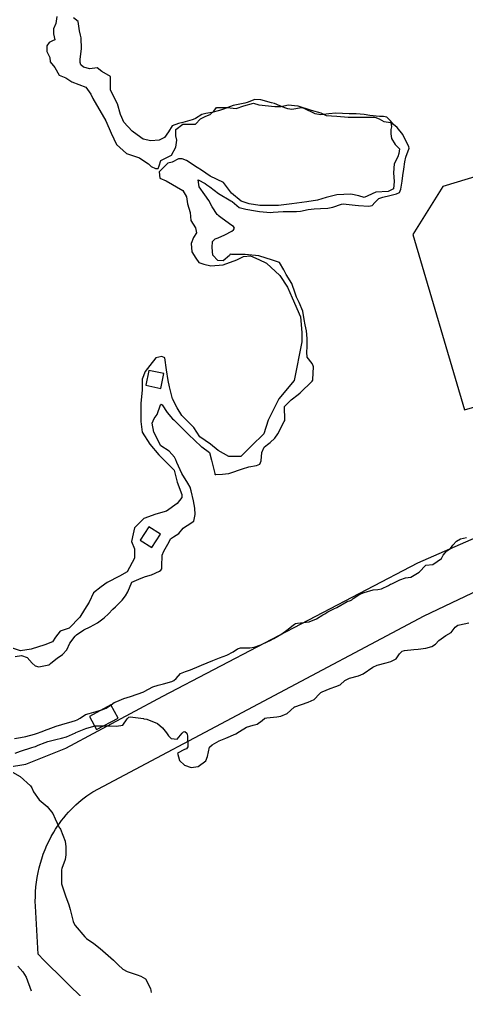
# Model space of a CAD drawing. Header units: metres. Extents: x 307586 to 320046, y 7427249 to 7434250.
# Drawn here: x 314580.6 to 314646, y 7432215.6 to 7432357.6 of the extents above; entities that cross this region are included whole.
import ezdxf

# ---------------------------------------------------------------- set-up
doc = ezdxf.new("R2010")
doc.units = ezdxf.units.M
doc.header["$MEASUREMENT"] = 0
for name, color, linetype in [('Curvas de Nivel 1m', 11, 'Continuous'), ('Curvas de Nivel 5m', 15, 'Continuous'), ('Edificações', 30, 'Continuous'), ('Hidrografia', 140, 'Continuous'), ('Vias Primárias', 230, 'Continuous'), ('Vias Secundárias', 230, 'Continuous')]:
    doc.layers.add(name, color=color, linetype=linetype)

msp = doc.modelspace()

# ---------------------------------------------------------------- linework, layer by layer
at = {"layer": 'Curvas de Nivel 1m', "flags": 128}
for points, elevation in [([(314580, 7432264.33), (314580.92, 7432264.49), (314581.74, 7432264.21), (314582.47, 7432263.38), (314582.91, 7432262.95), (314583.45, 7432262.82), (314584.91, 7432263.11), (314585.06, 7432263.19), (314585.21, 7432263.35), (314586.15, 7432264.11), (314586.93, 7432264.62), (314587.52, 7432265.32), (314588, 7432266.27), (314588.75, 7432267.3), (314588.97, 7432267.51), (314590.02, 7432268.24), (314590.98, 7432268.67), (314592.04, 7432269.26), (314592.99, 7432270.01), (314593.66, 7432270.58), (314594.27, 7432271.24), (314594.64, 7432271.6), (314595.01, 7432271.94), (314595.65, 7432272.59), (314596.11, 7432273.22), (314596.46, 7432273.79), (314597.05, 7432275.21), (314598.44, 7432275.81), (314599.07, 7432276.05), (314599.93, 7432276.31), (314601.08, 7432276.83), (314601.28, 7432276.95), (314601.43, 7432277.15), (314601.45, 7432277.51), (314601.5, 7432279.15), (314601.73, 7432279.77), (314602.5, 7432281.14), (314602.73, 7432281.54), (314603.13, 7432281.87), (314603.93, 7432282.34), (314604.54, 7432283.12), (314604.89, 7432283.38), (314605.16, 7432283.5), (314606.1, 7432284.16), (314606.32, 7432285.1), (314606.26, 7432286.03), (314606.06, 7432287.1), (314605.72, 7432288.61), (314605.56, 7432289.11), (314605.23, 7432289.73), (314604.38, 7432291.12), (314603.65, 7432292.74), (314603.49, 7432293.13), (314603.28, 7432293.52), (314602.52, 7432294.38), (314601.29, 7432295.16), (314600.27, 7432297.17), (314600.03, 7432298.48), (314600.32, 7432299.17), (314600.74, 7432299.77), (314601.26, 7432301.16), (314601.28, 7432301.24), (314601.36, 7432301.28), (314601.51, 7432301.16), (314602.24, 7432300.03), (314603, 7432299.14), (314603.19, 7432298.98), (314603.34, 7432298.84), (314605.05, 7432297.11), (314605.32, 7432296.85), (314607.21, 7432295.09), (314607.29, 7432295.04), (314608.39, 7432294.18), (314608.68, 7432293.07), (314609.17, 7432291.13), (314609.19, 7432291.06), (314609.19, 7432291.01), (314609.24, 7432290.97), (314609.34, 7432290.96), (314610.3, 7432291.05), (314611.17, 7432291.12), (314611.25, 7432291.13), (314611.38, 7432291.17), (314613.26, 7432291.83), (314614.18, 7432292.09), (314615.27, 7432292.29), (314615.75, 7432292.51), (314615.95, 7432292.98), (314616.07, 7432294.2), (314616.42, 7432294.98), (314616.89, 7432295.39), (314617.3, 7432295.67), (314617.99, 7432296.29), (314618.41, 7432296.95), (314619.34, 7432298.74), (314619.42, 7432298.86), (314619.45, 7432298.94), (314619.37, 7432300.94), (314620.38, 7432301.93), (314621.39, 7432302.71), (314621.65, 7432302.92), (314623.41, 7432304.62), (314623.52, 7432304.78), (314623.53, 7432304.89), (314623.6, 7432306.73), (314623.58, 7432306.89), (314623.45, 7432307.21), (314622.72, 7432308.17), (314622.65, 7432308.9), (314622.7, 7432309.67), (314622.7, 7432310.9), (314622.59, 7432311.99), (314622.4, 7432312.91), (314622.27, 7432313.66), (314622.05, 7432314.91), (314621.55, 7432316.15), (314621.15, 7432316.92), (314620.96, 7432317.54), (314620.43, 7432318.93), (314619.6, 7432320.26), (314619.27, 7432320.95), (314618.66, 7432321.99), (314617.63, 7432322.35), (314615.63, 7432322.99), (314613.63, 7432323.18), (314611.76, 7432323.17), (314611.63, 7432323.19), (314611.44, 7432323.24), (314611.32, 7432323.04), (314610.42, 7432322.25), (314609.62, 7432322.29), (314608.92, 7432323.07), (314608.8, 7432324.23), (314608.85, 7432325.07), (314609.24, 7432325.48), (314609.66, 7432325.64), (314610.66, 7432326.06), (314611.68, 7432326.62), (314611.92, 7432326.79), (314612.06, 7432327.03), (314611.92, 7432327.27), (314611.69, 7432327.42), (314610.28, 7432328.47), (314609.7, 7432328.9), (314609.61, 7432328.97), (314609.53, 7432329.06), (314608.81, 7432330.17), (314608.29, 7432331.08), (314607.74, 7432331.94), (314606.92, 7432333.1), (314606.75, 7432334.11), (314607.76, 7432333.56), (314608.04, 7432333.37), (314608.44, 7432333.08), (314609.74, 7432332.1), (314611.55, 7432331.04), (314611.72, 7432330.92), (314612.77, 7432330.08), (314613.71, 7432329.8), (314615.15, 7432329.56), (314615.71, 7432329.47), (314617.34, 7432329.35), (314617.71, 7432329.36), (314619.17, 7432329.49), (314619.71, 7432329.5), (314621.14, 7432329.5), (314621.71, 7432329.55), (314622.85, 7432329.77), (314623.72, 7432329.88), (314624.67, 7432329.93), (314625.72, 7432329.99), (314626.46, 7432330.12), (314627.73, 7432330.56), (314627.98, 7432330.59), (314629.73, 7432330.39), (314630.19, 7432330.36), (314631.72, 7432330.24), (314632.18, 7432330.34), (314632.57, 7432330.79), (314633.16, 7432331.36), (314633.74, 7432331.58), (314634.8, 7432331.82), (314635.75, 7432332.05), (314636.22, 7432332.28), (314636.41, 7432332.74), (314636.57, 7432333.94), (314636.69, 7432334.74), (314636.85, 7432335.68), (314637, 7432336.74), (314637.13, 7432337.42), (314637.61, 7432338.73), (314637.59, 7432338.97), (314636.71, 7432340.74), (314635.86, 7432341.76), (314635.33, 7432342.22), (314634.88, 7432342.76), (314634.37, 7432343.27), (314633.88, 7432343.38), (314633.26, 7432343.4), (314631.88, 7432343.54), (314631.02, 7432343.67), (314629.88, 7432343.78), (314628.85, 7432343.8), (314627.88, 7432343.83), (314626.89, 7432343.86), (314625.88, 7432343.77), (314624.64, 7432343.65), (314623.88, 7432343.79), (314622.24, 7432344.57), (314621.89, 7432344.64), (314620.44, 7432344.39), (314619.89, 7432344.51), (314619.57, 7432344.62), (314618.71, 7432344.96), (314617.9, 7432345.28), (314617.46, 7432345.41), (314615.91, 7432345.84), (314615.04, 7432345.86), (314613.9, 7432345.46), (314613.57, 7432345.35), (314612.13, 7432345.04), (314611.93, 7432345.01), (314611.89, 7432345), (314610.48, 7432344.47), (314609.88, 7432344.26), (314608.76, 7432343.96), (314607.88, 7432343.82), (314607.31, 7432343.67), (314606.36, 7432343.11), (314606.04, 7432342.94), (314605.87, 7432342.88), (314604.49, 7432342.49), (314603.86, 7432342.35), (314602.97, 7432342.03), (314602.43, 7432341.15), (314601.83, 7432340.29), (314601.06, 7432339.94), (314599.83, 7432339.84), (314598.72, 7432340.09), (314597.84, 7432340.69), (314597.12, 7432341.22), (314595.86, 7432342.56), (314595.57, 7432343.23), (314595.41, 7432343.7), (314594.96, 7432345.24), (314593.92, 7432347.25), (314593.94, 7432349.25), (314592.65, 7432349.97), (314591.96, 7432350.53), (314590.89, 7432350.36), (314589.96, 7432350.6), (314589.59, 7432350.93), (314589.47, 7432351.31), (314589.49, 7432351.79), (314589.67, 7432353.3), (314589.63, 7432354.92), (314589.54, 7432355.31), (314589.41, 7432355.93), (314589.19, 7432357.31), (314588.53, 7432357.81)], 724), ([(314579.97, 7432250.19), (314580.75, 7432250.48), (314582.41, 7432251.03), (314582.76, 7432251.11), (314582.96, 7432251.17), (314583.34, 7432251.36), (314584.36, 7432251.76), (314584.77, 7432251.88), (314585.92, 7432252.2), (314586.78, 7432252.4), (314587.51, 7432252.59), (314588.79, 7432253.16), (314588.88, 7432253.21), (314589.08, 7432253.3), (314590.31, 7432253.77), (314590.8, 7432253.94), (314591.69, 7432254.16), (314592.8, 7432254.2), (314593.88, 7432254.17), (314594.8, 7432254.14), (314595.72, 7432254.3), (314596.39, 7432255.21), (314596.59, 7432255.44), (314596.82, 7432255.52), (314598.76, 7432255.24), (314598.81, 7432255.23), (314599.24, 7432255.18), (314600.81, 7432254.51), (314601.53, 7432253.88), (314602.11, 7432253.14), (314602.39, 7432252.74), (314602.78, 7432252.33), (314603.68, 7432252.22), (314604.41, 7432253.11), (314604.59, 7432253.32), (314604.8, 7432253.37), (314605.08, 7432253.11), (314605.17, 7432252.72), (314605.24, 7432251.11), (314605.06, 7432250.81), (314604.77, 7432250.73), (314603.71, 7432250.17), (314604, 7432249.12), (314604.74, 7432248.43), (314605.74, 7432248.09), (314606.73, 7432248.23), (314607.86, 7432249.07), (314608.12, 7432249.7), (314608.42, 7432251.07), (314608.78, 7432251.41), (314609.82, 7432252.01), (314610.79, 7432252.37), (314612.26, 7432253.02), (314612.8, 7432253.37), (314613.81, 7432253.99), (314614.81, 7432254.28), (314615.36, 7432254.43), (314616.09, 7432254.98), (314616.5, 7432255.29), (314616.82, 7432255.37), (314618.28, 7432255.49), (314618.82, 7432255.59), (314619.75, 7432256.01), (314620.78, 7432256.92), (314620.82, 7432256.95), (314620.84, 7432256.96), (314620.9, 7432256.98), (314622.85, 7432257.67), (314623.7, 7432258.03), (314624.49, 7432258.87), (314624.68, 7432259.06), (314624.87, 7432259.14), (314626.08, 7432259.65), (314626.88, 7432259.95), (314627.51, 7432260.21), (314628.21, 7432260.83), (314628.9, 7432261.18), (314630.22, 7432261.49), (314630.9, 7432261.79), (314632.28, 7432262.78), (314632.92, 7432263.07), (314634.24, 7432263.43), (314634.92, 7432263.62), (314635.69, 7432263.98), (314636.21, 7432264.74), (314636.57, 7432265.1), (314636.94, 7432265.2), (314638.31, 7432265.35), (314638.94, 7432265.43), (314640.07, 7432265.56), (314640.95, 7432265.8), (314641.49, 7432266.13), (314641.95, 7432266.67), (314642.97, 7432267.4), (314643.76, 7432267.86), (314644.34, 7432268.64), (314644.71, 7432268.91), (314644.99, 7432268.97), (314646.35, 7432269.26)], 726), ([(314579.61, 7432247.41), (314580.71, 7432246.75), (314582.23, 7432245.38), (314582.43, 7432245.12), (314582.68, 7432244.54), (314583.49, 7432243.36), (314584.66, 7432242.38), (314585.5, 7432241.34), (314585.86, 7432240.55), (314586.4, 7432239.32), (314586.52, 7432239.22), (314586.62, 7432239.06), (314587.28, 7432237.31), (314587.42, 7432236.48), (314587.42, 7432235.31), (314587.28, 7432234.6), (314586.82, 7432233.32), (314586.78, 7432233.09), (314586.74, 7432231.32), (314586.78, 7432231.06), (314587.34, 7432229.31), (314587.82, 7432227.97), (314588.04, 7432227.3), (314588.46, 7432225.53), (314588.55, 7432225.3), (314588.77, 7432224.97), (314590.16, 7432223.28), (314590.43, 7432223.06), (314591.47, 7432222.32), (314592.42, 7432221.57), (314592.79, 7432221.25), (314594.39, 7432219.86), (314595.05, 7432219.22), (314595.73, 7432218.56), (314596.37, 7432218.24), (314597.83, 7432217.72), (314598.37, 7432217.52), (314599.03, 7432217.17), (314599.76, 7432215.74), (314599.88, 7432215.16)], 727), ([(314580.38, 7432218.98), (314581.13, 7432218.15), (314581.58, 7432217.38), (314582.33, 7432215.37)], 728)]:
    msp.add_lwpolyline(points, dxfattribs=dict(at, elevation=elevation))
at = {"layer": 'Curvas de Nivel 5m', "elevation": 725, "flags": 128}
msp.add_lwpolyline([(314579.87, 7432252.32), (314580.78, 7432252.48), (314581.55, 7432252.62), (314582.79, 7432252.96), (314583.1, 7432253.06), (314583.92, 7432253.36), (314584.53, 7432253.62), (314584.8, 7432253.72), (314585.99, 7432254.15), (314586.8, 7432254.4), (314588.31, 7432254.81), (314588.81, 7432254.97), (314589.05, 7432255.06), (314589.47, 7432255.29), (314590.29, 7432255.82), (314590.82, 7432255.99), (314591.83, 7432256.27), (314592.83, 7432256.58), (314593.32, 7432256.76), (314594.01, 7432257.24), (314594.49, 7432257.59), (314594.85, 7432257.77), (314595.9, 7432258.18), (314596.86, 7432258.5), (314598.8, 7432259.18), (314598.86, 7432259.21), (314600.14, 7432259.9), (314600.88, 7432260.12), (314601.69, 7432260.34), (314602.89, 7432260.68), (314603.21, 7432260.8), (314603.52, 7432261.12), (314604.17, 7432261.85), (314604.9, 7432262.16), (314605.62, 7432262.39), (314606.91, 7432262.94), (314607.26, 7432263.08), (314608.92, 7432263.75), (314609.85, 7432264.12), (314610.93, 7432264.54), (314611.86, 7432265.03), (314612.5, 7432265.46), (314612.94, 7432265.58), (314614.32, 7432265.62), (314614.94, 7432265.7), (314615.9, 7432266.03), (314616.96, 7432266.52), (314617.26, 7432266.66), (314617.8, 7432266.96), (314618.97, 7432267.67), (314619.74, 7432268.17), (314620.64, 7432268.92), (314620.83, 7432269.08), (314620.99, 7432269.15), (314621.26, 7432269.19), (314622.99, 7432269.41), (314624.04, 7432269.83), (314625.01, 7432270.44), (314625.28, 7432270.6), (314625.74, 7432270.86), (314626.58, 7432271.29), (314627.02, 7432271.51), (314628.57, 7432272.37), (314629.03, 7432272.55), (314629.22, 7432272.63), (314629.42, 7432272.82), (314630.41, 7432273.44), (314631.04, 7432273.71), (314632.35, 7432274.09), (314633.05, 7432274.16), (314633.57, 7432274.24), (314634.58, 7432274.75), (314634.9, 7432274.91), (314635.06, 7432274.97), (314636.25, 7432275.56), (314637.07, 7432275.87), (314637.86, 7432275.93), (314639.08, 7432276.7), (314640.06, 7432277.72), (314641.09, 7432277.82), (314642.33, 7432278.66), (314642.58, 7432279.19), (314643.12, 7432279.81), (314643.64, 7432280.13), (314643.98, 7432280.64), (314644.54, 7432281.24), (314645.14, 7432281.54), (314646.02, 7432281.74)], dxfattribs=at)
at = {"layer": 'Edificações'}
for points in [[(314645.73, 7432300.43), (314667.76, 7432306.88), (314661.04, 7432329.84), (314657.16, 7432328.7), (314654.77, 7432336.85), (314642.53, 7432333.15), (314638.15, 7432326.1)], [(314599.56, 7432306.22), (314599.09, 7432304.04), (314601.27, 7432303.57), (314601.74, 7432305.75)], [(314599.54, 7432283.33), (314598.28, 7432281.37), (314599.96, 7432280.29), (314601.22, 7432282.24)], [(314593.99, 7432257.27), (314590.88, 7432255.54), (314591.87, 7432253.65), (314595.05, 7432255.32)]]:
    msp.add_lwpolyline(points, close=True, dxfattribs=at)
at = {"layer": 'Hidrografia'}
msp.add_lwpolyline([(314586.08, 7432358.02), (314585.92, 7432356.98), (314585.61, 7432356.22), (314585.61, 7432355.49), (314585.77, 7432354.6), (314585.45, 7432354.44), (314584.97, 7432354.2), (314584.64, 7432353.72), (314584.64, 7432352.91), (314585.05, 7432352.02), (314585.13, 7432351.38), (314585.77, 7432350.57), (314586.42, 7432349.44), (314587.39, 7432349.04), (314588.27, 7432348.48), (314590.3, 7432347.68), (314591.07, 7432346.65), (314591.33, 7432346), (314593.27, 7432342.77), (314594.05, 7432340.96), (314594.82, 7432339.28), (314596.25, 7432337.99), (314598.19, 7432337.34), (314598.96, 7432336.82), (314599.48, 7432336.44), (314599.87, 7432336.05), (314600.51, 7432335.79), (314600.9, 7432335.79), (314601.03, 7432336.18), (314601.29, 7432336.95), (314602.07, 7432337.34), (314602.84, 7432337.73), (314603.49, 7432338.89), (314603.62, 7432339.93), (314603.49, 7432340.57), (314603.49, 7432341.48), (314604.52, 7432342.25), (314605.56, 7432342.25), (314606.34, 7432342.25), (314607.11, 7432343.03), (314607.89, 7432343.42), (314608.53, 7432343.68), (314609.05, 7432344.19), (314609.44, 7432344.71), (314610.09, 7432344.71), (314610.99, 7432344.71), (314612.29, 7432344.58), (314613.45, 7432344.97), (314614.87, 7432345.36), (314615.65, 7432345.1), (314617.98, 7432344.84), (314618.88, 7432344.84), (314619.92, 7432345.1), (314621.34, 7432344.97), (314623.28, 7432344.32), (314624.7, 7432343.94), (314625.48, 7432343.55), (314627.03, 7432343.42), (314628.71, 7432343.29), (314630.91, 7432343.29), (314632.59, 7432343.29), (314633.24, 7432343.03), (314633.89, 7432342.64), (314634.92, 7432342.51), (314635.05, 7432341.87), (314634.92, 7432341.48), (314634.92, 7432340.83), (314635.05, 7432340.19), (314635.57, 7432339.28), (314636.22, 7432338.63), (314636.09, 7432337.99), (314635.96, 7432337.47), (314635.44, 7432336.44), (314635.31, 7432335.14), (314635.44, 7432333.85), (314635.31, 7432332.82), (314634.54, 7432332.43), (314632.72, 7432332.3), (314631.56, 7432331.78), (314631.04, 7432331.52), (314630.27, 7432331.78), (314629.1, 7432332.04), (314627.03, 7432331.91), (314625.48, 7432331.52), (314624.19, 7432331.14), (314622.63, 7432330.88), (314620.44, 7432330.62), (314618.5, 7432330.36), (314617.46, 7432330.36), (314615.78, 7432330.36), (314614.23, 7432330.62), (314613.06, 7432331.01), (314611.64, 7432332.17), (314610.48, 7432333.72), (314608.53, 7432334.63), (314607.24, 7432335.53), (314606.59, 7432335.92), (314605.04, 7432336.95), (314604.4, 7432337.21), (314603.88, 7432337.21), (314602.97, 7432336.7), (314602.33, 7432336.57), (314601.94, 7432336.18), (314601.55, 7432335.79), (314601.03, 7432335.27), (314601.16, 7432334.37), (314602.07, 7432333.98), (314604.52, 7432332.56), (314605.04, 7432331.65), (314605.17, 7432330.62), (314605.56, 7432329.33), (314605.69, 7432328.16), (314606.35, 7432327.07), (314606.52, 7432326.37), (314606.09, 7432325.68), (314605.74, 7432324.81), (314605.83, 7432323.59), (314606.43, 7432322.64), (314606.87, 7432322.03), (314607.56, 7432321.77), (314608.61, 7432321.51), (314610.43, 7432321.68), (314612.43, 7432322.38), (314613.38, 7432322.9), (314614.43, 7432322.98), (314615.64, 7432322.46), (314616.77, 7432321.94), (314618.68, 7432320.12), (314619.81, 7432318.38), (314620.51, 7432316.82), (314621.73, 7432314.04), (314621.9, 7432311.78), (314621.9, 7432310.39), (314620.79, 7432304.72), (314618.56, 7432302.06), (314617.01, 7432298.95), (314616.34, 7432296.95), (314614.57, 7432295.18), (314613.01, 7432293.62), (314611.23, 7432293.62), (314609.68, 7432294.51), (314608.57, 7432295.4), (314607.01, 7432296.51), (314606.12, 7432297.84), (314604.35, 7432299.62), (314603.68, 7432300.73), (314603.01, 7432302.06), (314602.57, 7432303.83), (314602.35, 7432304.72), (314602.12, 7432306.28), (314601.9, 7432308.05), (314601.46, 7432308.27), (314600.57, 7432308.05), (314599.68, 7432306.94), (314599.02, 7432306.05), (314598.57, 7432304.94), (314598.57, 7432303.39), (314598.35, 7432301.39), (314598.35, 7432298.73), (314598.57, 7432297.17), (314599.68, 7432295.4), (314601.01, 7432293.84), (314602.35, 7432292.51), (314603.24, 7432291.62), (314603.68, 7432289.85), (314604.35, 7432288.07), (314604.35, 7432287.63), (314603.68, 7432286.74), (314602.12, 7432285.63), (314600.57, 7432285.18), (314598.79, 7432284.52), (314597.46, 7432283.19), (314597.24, 7432282.3), (314597.02, 7432281.19), (314597.46, 7432280.08), (314597.46, 7432278.75), (314596.35, 7432276.75), (314595.24, 7432276.08), (314593.46, 7432275.19), (314592.57, 7432274.53), (314591.46, 7432273.64), (314590.8, 7432272.31), (314590.13, 7432271.2), (314589.46, 7432270.09), (314587.9, 7432268.5), (314586.57, 7432268.05), (314585.9, 7432267.17), (314585.46, 7432266.5), (314584.34, 7432266.06), (314582.35, 7432265.39), (314580.79, 7432265.17), (314579.46, 7432265.61)], dxfattribs=at)
at = {"layer": 'Vias Primárias'}
msp.add_lwpolyline([(314787.83, 7432148.96), (314783.11, 7432148.66), (314761.24, 7432147.25, 0.010593), (314742.19, 7432146.42, -0.035414), (314724.28, 7432146.53, -0.028497), (314704.29, 7432149.23, -0.032734), (314688.72, 7432153.31), (314682.28, 7432155.46), (314665.97, 7432162.19), (314653.1, 7432168.17), (314645.42, 7432171.96), (314636.7, 7432177.32), (314626.16, 7432184.31), (314616.61, 7432191.13), (314605.3, 7432200.16), (314596.26, 7432207.95), (314584.2, 7432219.9), (314583.34, 7432220.78)], format="xyb", dxfattribs=at)
msp.add_lwpolyline([(314787.83, 7432148.96), (314783.11, 7432148.66), (314761.24, 7432147.25, 0.010593), (314742.19, 7432146.42, -0.035414), (314724.28, 7432146.53, -0.028497), (314704.29, 7432149.23, -0.032734), (314688.72, 7432153.31), (314682.28, 7432155.46), (314665.97, 7432162.19), (314653.1, 7432168.17), (314645.42, 7432171.96), (314636.7, 7432177.32), (314626.16, 7432184.31), (314616.61, 7432191.13), (314605.3, 7432200.16), (314596.26, 7432207.95), (314584.2, 7432219.9), (314583.34, 7432220.78)], format="xyb", dxfattribs=at)
at = {"layer": 'Vias Secundárias'}
for points in [[(314554.88, 7432256.12), (314562.6, 7432251.17, 0.145408), (314574.21, 7432247.82, 0.048597), (314581.57, 7432248.59), (314587.39, 7432250.92), (314601.58, 7432258.53), (314638.9, 7432278.03), (314660.74, 7432287.59, -0.064938), (314674.93, 7432291.71), (314695.61, 7432295.46), (314706.7, 7432297.52), (314712.77, 7432298.05)], [(314554.88, 7432256.12), (314562.6, 7432251.17, 0.145408), (314574.21, 7432247.82, 0.048597), (314581.57, 7432248.59), (314587.39, 7432250.92), (314601.58, 7432258.53), (314638.9, 7432278.03), (314660.74, 7432287.59, -0.064938), (314674.93, 7432291.71), (314695.61, 7432295.46), (314706.7, 7432297.52), (314712.77, 7432298.05)], [(314583.34, 7432220.78), (314582.96, 7432227.77, -0.148288), (314585.62, 7432238.6, -0.117049), (314591.34, 7432244.53), (314639.81, 7432270.31), (314660.93, 7432280.36, -0.069028), (314673.2, 7432284.25), (314712.68, 7432291.2), (314719.86, 7432292.2)], [(314583.34, 7432220.78), (314582.96, 7432227.77, -0.148288), (314585.62, 7432238.6, -0.117049), (314591.34, 7432244.53), (314639.81, 7432270.31), (314660.93, 7432280.36, -0.069028), (314673.2, 7432284.25), (314712.68, 7432291.2), (314719.86, 7432292.2)]]:
    msp.add_lwpolyline(points, format="xyb", dxfattribs=at)

doc.saveas('drawing.dxf')
